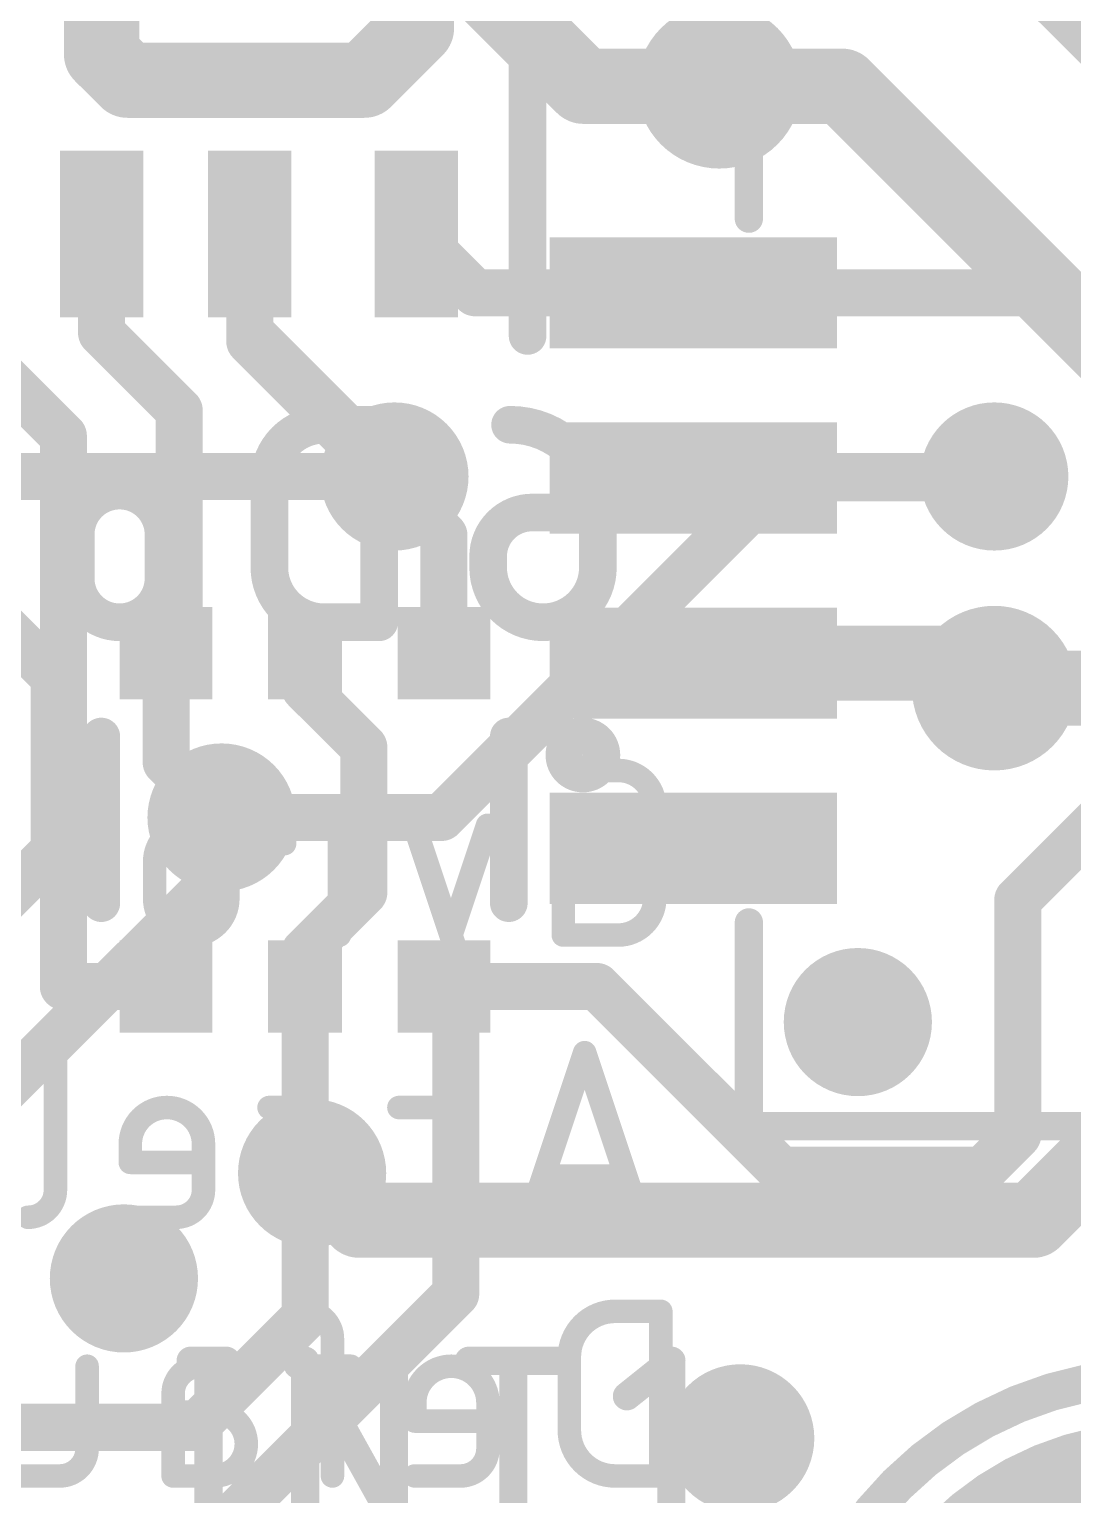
# Model space of a CAD drawing. Extents: x -0.1 to 25.5, y -0.1 to 17.9.
# Drawn here: x 16.76 to 22.39, y 3.9 to 11.81 of the extents above; entities that cross this region are included whole.
import ezdxf

# ---------------------------------------------------------------- set-up
doc = ezdxf.new("R2010")
doc.units = 0
for name, color, linetype in [('1', 12, 'CONTINUOUS'), ('16', 5, 'CONTINUOUS'), ('17', 110, 'CONTINUOUS'), ('18', 110, 'CONTINUOUS'), ('21', 40, 'CONTINUOUS'), ('22', 6, 'CONTINUOUS')]:
    doc.layers.add(name, color=color, linetype=linetype)

# ---------------------------------------------------------------- blocks, each defined once
blk = doc.blocks.new('RECT')
blk.add_solid([(-0.5, -0.5), (0.5, -0.5), (-0.5, 0.5), (0.5, 0.5)])
blk = doc.blocks.new('ROUNDP')
at = {"const_width": 0.5}
blk.add_lwpolyline([(0, -0.25, 1), (0, 0.25, 1), (0, -0.25)], format="xyb", dxfattribs=at)
blk = doc.blocks.new('ROUNDV')
at = {"const_width": 0.5}
blk.add_lwpolyline([(0, -0.25, 1), (0, 0.25, 1), (0, -0.25)], format="xyb", dxfattribs=at)

msp = doc.modelspace()

# ---------------------------------------------------------------- linework, layer by layer
at = {"layer": '1'}
for points, const_width in [([(17.1514, 12.407), (17.1514, 11.6776)], 0.4064), ([(18.8514, 12.407), (19.7531, 11.5053)], 0.4064), ([(18.8514, 11.8191), (18.8514, 12.407)], 0.4064), ([(18.5703, 11.538), (18.8514, 11.8191)], 0.4064), ([(17.1514, 11.6776), (17.291, 11.538)], 0.4064), ([(17.291, 11.538), (18.5703, 11.538)], 0.4064), ([(19.7531, 11.5053), (20.486, 11.5053)], 0.4064), ([(17.1514, 10.1736), (17.1514, 10.707)], 0.254), ([(17.9514, 10.707), (17.9514, 10.1283)], 0.254), ([(17.9514, 10.707), (17.9514, 10.1791)], 0.254), ([(19.1684, 10.39), (18.8514, 10.707)], 0.254), ([(20.346, 10.39), (19.1684, 10.39)], 0.254), ([(20.346, 10.39), (22.249, 10.39)], 0.254), ([(22.249, 10.39), (22.86, 9.779)], 0.254), ([(16.9451, 9.6167), (16.2514, 10.3105)], 0.254), ([(17.1514, 10.1736), (17.5705, 9.7545)], 0.254), ([(18.7325, 9.398), (17.9514, 10.1791)], 0.254), ([(18.9999, 9.0798), (17.9514, 10.1283)], 0.254), ([(17.5705, 9.7545), (17.5705, 8.5144)], 0.254), ([(16.9451, 6.6438), (16.9451, 9.6167)], 0.254), ([(20.346, 9.39), (21.963, 9.39)], 0.254), ([(21.963, 9.39), (21.971, 9.398)], 0.254), ([(18.9999, 8.4438), (18.9999, 9.0798)], 0.254), ([(17.5705, 8.5144), (17.4999, 8.4438)], 0.254), ([(17.4999, 8.4438), (17.4999, 7.8557)], 0.254), ([(18.2499, 8.4438), (18.2499, 8.2533)], 0.254), ([(20.346, 8.39), (21.836, 8.39)], 0.4064), ([(21.836, 8.39), (21.971, 8.255)], 0.4064), ([(18.5674, 7.9358), (18.2499, 8.2533)], 0.254), ([(18.5674, 7.9358), (18.5674, 7.1518)], 0.254), ([(22.86, 7.874), (22.098, 7.112)], 0.254), ([(17.4999, 7.8557), (17.7991, 7.5565)], 0.254), ([(18.5674, 7.1518), (18.2499, 6.8343)], 0.254), ([(22.098, 7.112), (22.098, 5.842)], 0.254), ([(18.2499, 6.6438), (18.2499, 6.8343)], 0.254), ([(17.4999, 6.6438), (16.9451, 6.6438)], 0.254), ([(18.2499, 6.6438), (18.2499, 5.5977)], 0.254), ([(19.8254, 6.6438), (18.9999, 6.6438)], 0.254), ([(19.0634, 6.5803), (18.9999, 6.6438)], 0.254), ([(20.8166, 5.6526), (19.8254, 6.6438)], 0.254), ([(19.0634, 6.5803), (19.0634, 4.9836)], 0.254), ([(22.098, 5.842), (21.9086, 5.6526)], 0.254), ([(21.9086, 5.6526), (20.8166, 5.6526)], 0.254), ([(18.288, 5.6358), (18.2499, 5.5977)], 0.254), ([(18.2499, 5.5977), (18.2499, 4.8601)], 0.254), ([(17.8146, 3.7348), (19.0634, 4.9836)], 0.254), ([(18.2499, 4.8601), (17.653, 4.2632)], 0.254), ([(17.653, 4.2632), (13.1621, 4.2632)], 0.254)]:
    msp.add_lwpolyline(points, dxfattribs=dict(at, const_width=const_width))
for points, const_width in [([(18.9232, 11.7473, 1), (18.7796, 11.891)], 0.2032), ([(17.2232, 11.7494, 1), (17.0796, 11.6058)], 0.2032), ([(18.7498, 11.8191, 1), (18.953, 11.8191)], 0.2032), ([(17.0498, 11.6776, 1), (17.253, 11.6776)], 0.2032), ([(17.291, 11.6396, 1), (17.291, 11.4364)], 0.2032), ([(18.5703, 11.4364, 1), (18.5703, 11.6396)], 0.2032), ([(17.2192, 11.4662, 1), (17.3628, 11.6098)], 0.2032), ([(18.4984, 11.6098, 1), (18.6421, 11.4662)], 0.2032), ([(19.7531, 11.6069, 1), (19.7531, 11.4037)], 0.2032), ([(19.6813, 11.4335, 1), (19.8249, 11.5771)], 0.2032), ([(20.486, 11.4037, 1), (20.486, 11.6069)], 0.2032), ([(17.2149, 10.707, 1), (17.0879, 10.707)], 0.127), ([(18.0149, 10.707, 1), (17.8879, 10.707)], 0.127), ([(18.0149, 10.707, 1), (17.8879, 10.707)], 0.127), ([(18.8963, 10.7519, 1), (18.8065, 10.6621)], 0.127), ([(19.1684, 10.4535, 1), (19.1684, 10.3265)], 0.127), ([(19.1235, 10.3451, 1), (19.2133, 10.4349)], 0.127), ([(20.346, 10.4535, 1), (20.346, 10.3265)], 0.127), ([(20.346, 10.3265, 1), (20.346, 10.4535)], 0.127), ([(22.2939, 10.4349, 1), (22.2041, 10.3451)], 0.127), ([(22.249, 10.3265, 1), (22.249, 10.4535)], 0.127), ([(17.1963, 10.2185, 1), (17.1065, 10.1287)], 0.127), ([(17.9963, 10.224, 1), (17.9065, 10.1342)], 0.127), ([(17.0879, 10.1736, 1), (17.2149, 10.1736)], 0.127), ([(17.9963, 10.1732, 1), (17.9065, 10.0834)], 0.127), ([(17.8879, 10.1791, 1), (18.0149, 10.1791)], 0.127), ([(17.8879, 10.1283, 1), (18.0149, 10.1283)], 0.127), ([(17.634, 9.7545, 1), (17.507, 9.7545)], 0.127), ([(17.5256, 9.7096, 1), (17.6154, 9.7994)], 0.127), ([(17.0086, 9.6167, 1), (16.8816, 9.6167)], 0.127), ([(16.9002, 9.5718, 1), (16.99, 9.6617)], 0.127), ([(18.6876, 9.3531, 1), (18.7774, 9.4429)], 0.127), ([(20.346, 9.4535, 1), (20.346, 9.3265)], 0.127), ([(21.9181, 9.4349, 1), (22.0079, 9.3451)], 0.127), ([(22.0159, 9.3531, 1), (21.9261, 9.4429)], 0.127), ([(21.963, 9.3265, 1), (21.963, 9.4535)], 0.127), ([(19.0634, 9.0798, 1), (18.9364, 9.0798)], 0.127), ([(18.955, 9.0349, 1), (19.0448, 9.1247)], 0.127), ([(17.6154, 8.4695, 1), (17.5256, 8.5593)], 0.127), ([(17.5634, 8.4438, 1), (17.4364, 8.4438)], 0.127), ([(17.455, 8.4887, 1), (17.5448, 8.3989)], 0.127), ([(17.507, 8.5144, 1), (17.634, 8.5144)], 0.127), ([(18.3134, 8.4438, 1), (18.1864, 8.4438)], 0.127), ([(20.346, 8.4916, 1), (20.346, 8.2884)], 0.2032), ([(21.9078, 8.4618, 1), (21.7642, 8.3182)], 0.2032), ([(21.836, 8.2884, 1), (21.836, 8.4916)], 0.2032), ([(18.9364, 8.4438, 1), (19.0634, 8.4438)], 0.127), ([(21.8992, 8.1832, 1), (22.0428, 8.3268)], 0.2032), ([(18.2948, 8.2982, 1), (18.205, 8.2084)], 0.127), ([(18.1864, 8.2533, 1), (18.3134, 8.2533)], 0.127), ([(18.6309, 7.9358, 1), (18.5039, 7.9358)], 0.127), ([(18.5225, 7.8909, 1), (18.6123, 7.9807)], 0.127), ([(17.5448, 7.9006, 1), (17.455, 7.8108)], 0.127), ([(17.4364, 7.8557, 1), (17.5634, 7.8557)], 0.127), ([(17.7542, 7.5116, 1), (17.844, 7.6014)], 0.127), ([(18.5039, 7.1518, 1), (18.6309, 7.1518)], 0.127), ([(18.6123, 7.1069, 1), (18.5225, 7.1967)], 0.127), ([(22.1615, 7.112, 1), (22.0345, 7.112)], 0.127), ([(22.0531, 7.1569, 1), (22.1429, 7.0671)], 0.127), ([(18.3134, 6.8343, 1), (18.1864, 6.8343)], 0.127), ([(18.205, 6.8792, 1), (18.2948, 6.7894)], 0.127), ([(16.9451, 6.7073, 1), (16.9451, 6.5803)], 0.127), ([(17.4999, 6.5803, 1), (17.4999, 6.7073)], 0.127), ([(18.3134, 6.6438, 1), (18.1864, 6.6438)], 0.127), ([(18.9999, 6.7073, 1), (18.9999, 6.5803)], 0.127), ([(19.0448, 6.6887, 1), (18.955, 6.5989)], 0.127), ([(19.8703, 6.6887, 1), (19.7805, 6.5989)], 0.127), ([(19.8254, 6.5803, 1), (19.8254, 6.7073)], 0.127), ([(16.8816, 6.6438, 1), (17.0086, 6.6438)], 0.127), ([(18.1864, 6.6438, 1), (18.3134, 6.6438)], 0.127), ([(19.1269, 6.5803, 1), (18.9999, 6.5803)], 0.127), ([(19.0185, 6.5354, 1), (19.1083, 6.6252)], 0.127), ([(22.1429, 5.7971, 1), (22.0531, 5.8869)], 0.127), ([(22.0345, 5.842, 1), (22.1615, 5.842)], 0.127), ([(20.8166, 5.7161, 1), (20.8166, 5.5891)], 0.127), ([(21.9086, 5.5891, 1), (21.9086, 5.7161)], 0.127), ([(18.3134, 5.5977, 1), (18.1864, 5.5977)], 0.127), ([(18.205, 5.6426, 1), (18.2948, 5.5528)], 0.127), ([(18.3329, 5.5909, 1), (18.2431, 5.6807)], 0.127), ([(20.7717, 5.6077, 1), (20.8615, 5.6975)], 0.127), ([(21.8637, 5.6975, 1), (21.9535, 5.6077)], 0.127), ([(18.1864, 5.5977, 1), (18.3134, 5.5977)], 0.127), ([(19.1083, 4.9387, 1), (19.0185, 5.0285)], 0.127), ([(18.2948, 4.8152, 1), (18.205, 4.905)], 0.127), ([(18.9999, 4.9836, 1), (19.1269, 4.9836)], 0.127), ([(18.1864, 4.8601, 1), (18.3134, 4.8601)], 0.127), ([(17.6081, 4.3081, 1), (17.6979, 4.2183)], 0.127), ([(17.653, 4.1997, 1), (17.653, 4.3267)], 0.127)]:
    msp.add_lwpolyline(points, format="xyb", dxfattribs=dict(at, const_width=const_width))
at = {"layer": '16'}
for points, const_width in [([(23.9736, 10.3785), (21.5046, 12.8475)], 0.4064), ([(20.486, 11.5053), (21.1504, 11.5053)], 0.4064), ([(22.86, 9.7957), (21.1504, 11.5053)], 0.4064), ([(18.7325, 9.398), (16.086, 9.398)], 0.254), ([(18.9865, 7.5565), (20.828, 9.398)], 0.254), ([(20.828, 9.398), (21.971, 9.398)], 0.254), ([(16.4821, 8.7283), (16.8954, 8.315)], 0.254), ([(16.8954, 8.315), (16.8954, 7.3779)], 0.254), ([(22.606, 8.255), (21.971, 8.255)], 0.4064), ([(17.7991, 7.5565), (17.7991, 7.2581)], 0.254), ([(17.7991, 7.5565), (18.9865, 7.5565)], 0.254), ([(16.8954, 7.3779), (15.9501, 6.4326)], 0.254), ([(17.7991, 7.2581), (16.51, 5.969)], 0.254), ([(23.9736, 7.1729), (22.1825, 5.3818)], 0.4064), ([(18.288, 5.6358), (18.542, 5.3818)], 0.4064), ([(22.1825, 5.3818), (18.542, 5.3818)], 0.4064)]:
    msp.add_lwpolyline(points, dxfattribs=dict(at, const_width=const_width))
for points, const_width in [([(20.486, 11.6069, 1), (20.486, 11.4037)], 0.2032), ([(21.2222, 11.5771, 1), (21.0786, 11.4335)], 0.2032), ([(21.1504, 11.4037, 1), (21.1504, 11.6069)], 0.2032), ([(18.7325, 9.3345, 1), (18.7325, 9.4615)], 0.127), ([(20.828, 9.4615, 1), (20.828, 9.3345)], 0.127), ([(20.8729, 9.3531, 1), (20.7831, 9.4429)], 0.127), ([(21.971, 9.3345, 1), (21.971, 9.4615)], 0.127), ([(16.9589, 8.315, 1), (16.8319, 8.315)], 0.127), ([(16.8505, 8.2701, 1), (16.9403, 8.3599)], 0.127), ([(21.971, 8.3566, 1), (21.971, 8.1534)], 0.2032), ([(17.8626, 7.5565, 1), (17.7356, 7.5565)], 0.127), ([(17.7991, 7.62, 1), (17.7991, 7.493)], 0.127), ([(18.9865, 7.493, 1), (18.9865, 7.62)], 0.127), ([(18.9416, 7.6014, 1), (19.0314, 7.5116)], 0.127), ([(16.8319, 7.3779, 1), (16.9589, 7.3779)], 0.127), ([(16.9403, 7.333, 1), (16.8505, 7.4228)], 0.127), ([(17.844, 7.2132, 1), (17.7542, 7.303)], 0.127), ([(17.7356, 7.2581, 1), (17.8626, 7.2581)], 0.127), ([(18.3598, 5.7076, 1), (18.2162, 5.564)], 0.2032), ([(18.542, 5.4834, 1), (18.542, 5.2802)], 0.2032), ([(18.4702, 5.31, 1), (18.6138, 5.4536)], 0.2032), ([(22.1107, 5.4536, 1), (22.2544, 5.31)], 0.2032), ([(22.1825, 5.2802, 1), (22.1825, 5.4834)], 0.2032)]:
    msp.add_lwpolyline(points, format="xyb", dxfattribs=dict(at, const_width=const_width))
at = {"layer": '21'}
for points, const_width in [([(19.4514, 12.957), (19.4514, 10.157)], 0.2032), ([(20.646, 10.79), (20.646, 11.99)], 0.1524), ([(17.1499, 7.0938), (17.1499, 7.9938)], 0.2032), ([(19.3499, 7.0938), (19.3499, 7.9938)], 0.2032), ([(20.646, 5.89), (20.646, 6.99)], 0.1524), ([(23.246, 5.89), (20.646, 5.89)], 0.1524), ([(17.6324, 4.6228), (17.8243, 4.6228)], 0.1524), ([(17.7284, 4.6228), (17.7284, 3.7592)], 0.1524), ([(18.2505, 3.7592), (18.2505, 4.6228)], 0.1524), ([(18.2505, 4.6228), (18.7302, 3.7592)], 0.1524), ([(18.7302, 3.7592), (18.7302, 4.6228)], 0.1524), ([(19.1344, 4.6228), (19.6142, 4.6228)], 0.1524), ([(19.3743, 3.7592), (19.3743, 4.6228)], 0.1524), ([(19.9878, 4.4309), (20.2277, 4.6228)], 0.1524), ([(20.2277, 4.6228), (20.2277, 3.7592)], 0.1524)]:
    msp.add_lwpolyline(points, dxfattribs=dict(at, const_width=const_width))
for points, const_width in [([(20.6079, 10.79, 1), (20.6841, 10.79)], 0.0762), ([(19.4006, 10.157, 1), (19.5022, 10.157)], 0.1016), ([(17.2007, 7.9938, 1), (17.0991, 7.9938)], 0.1016), ([(19.4007, 7.9938, 1), (19.2991, 7.9938)], 0.1016), ([(19.7499, 7.7938, 1), (19.7499, 7.9938, 1), (19.7499, 7.7938)], 0.2032), ([(17.0991, 7.0938, 1), (17.2007, 7.0938)], 0.1016), ([(19.2991, 7.0938, 1), (19.4007, 7.0938)], 0.1016), ([(20.6841, 6.99, 1), (20.6079, 6.99)], 0.0762), ([(20.646, 5.9281, 1), (20.646, 5.8519)], 0.0762), ([(20.6079, 5.89, 1), (20.6841, 5.89)], 0.0762), ([(17.6324, 4.6609, 1), (17.6324, 4.5847)], 0.0762), ([(17.7665, 4.6228, 1), (17.6903, 4.6228)], 0.0762), ([(17.8243, 4.5847, 1), (17.8243, 4.6609)], 0.0762), ([(18.2886, 4.6228, 1), (18.2124, 4.6228)], 0.0762), ([(18.2838, 4.6413, 1), (18.2172, 4.6043)], 0.0762), ([(18.7683, 4.6228, 1), (18.6921, 4.6228)], 0.0762), ([(19.1344, 4.6609, 1), (19.1344, 4.5847)], 0.0762), ([(19.4124, 4.6228, 1), (19.3362, 4.6228)], 0.0762), ([(19.6142, 4.5847, 1), (19.6142, 4.6609)], 0.0762), ([(20.2658, 4.6228, 1), (20.1896, 4.6228)], 0.0762), ([(20.2515, 4.593, 1), (20.2039, 4.6526)], 0.0762), ([(22.86, 0.54, 1), (22.86, 4.54, 1), (22.86, 0.54)], 0.2032), ([(19.964, 4.4606, 1), (20.0116, 4.4011)], 0.0762)]:
    msp.add_lwpolyline(points, format="xyb", dxfattribs=dict(at, const_width=const_width))
at = {"layer": '22'}
for points, const_width in [([(18.3536, 9.6774, 0.4142), (18.0573, 9.3811)], 0.2032), ([(18.3536, 9.7282, 1), (18.3536, 9.6266)], 0.1016), ([(18.3536, 9.6266, 1), (18.3536, 9.7282)], 0.1016), ([(18.7007, 9.6774, 1), (18.5991, 9.6774)], 0.1016), ([(18.6499, 9.6266, 1), (18.6499, 9.7282)], 0.1016), ([(19.831, 9.2033, 0.4142), (19.3569, 9.6774)], 0.2032), ([(19.3569, 9.7282, 1), (19.3569, 9.6266)], 0.1016), ([(17.4858, 9.0847, 1), (17.0116, 9.0847)], 0.2032), ([(18.1081, 9.3811, 1), (18.0065, 9.3811)], 0.1016), ([(18.0065, 9.3811, 1), (18.1081, 9.3811)], 0.1016), ([(19.4754, 9.2033, 0.4142), (19.2384, 8.9662)], 0.2032), ([(19.4754, 9.2541, 1), (19.4754, 9.1525)], 0.1016), ([(19.4754, 9.1525, 1), (19.4754, 9.2541)], 0.1016), ([(19.8818, 9.2033, 1), (19.7802, 9.2033)], 0.1016), ([(19.831, 9.1525, 1), (19.831, 9.2541)], 0.1016), ([(17.0624, 9.0847, 1), (16.9608, 9.0847)], 0.1016), ([(17.5366, 9.0847, 1), (17.435, 9.0847)], 0.1016), ([(19.7802, 9.2033, 1), (19.8818, 9.2033)], 0.1016), ([(16.9608, 9.0847, 1), (17.0624, 9.0847)], 0.1016), ([(17.435, 9.0847, 1), (17.5366, 9.0847)], 0.1016), ([(19.2892, 8.9662, 1), (19.1876, 8.9662)], 0.1016), ([(17.0116, 8.8477, 1), (17.4858, 8.8477)], 0.2032), ([(17.0624, 8.8477, 1), (16.9608, 8.8477)], 0.1016), ([(17.5366, 8.8477, 1), (17.435, 8.8477)], 0.1016), ([(18.0573, 8.9069, 0.4142), (18.3536, 8.6106)], 0.2032), ([(18.1081, 8.9069, 1), (18.0065, 8.9069)], 0.1016), ([(18.0065, 8.9069, 1), (18.1081, 8.9069)], 0.1016), ([(19.1876, 8.9662, 1), (19.2892, 8.9662)], 0.1016), ([(19.2384, 8.9069, 1), (19.831, 8.9069)], 0.2032), ([(19.2892, 8.9069, 1), (19.1876, 8.9069)], 0.1016), ([(19.1876, 8.9069, 1), (19.2892, 8.9069)], 0.1016), ([(19.8818, 8.9069, 1), (19.7802, 8.9069)], 0.1016), ([(19.7802, 8.9069, 1), (19.8818, 8.9069)], 0.1016), ([(16.9608, 8.8477, 1), (17.0624, 8.8477)], 0.1016), ([(17.435, 8.8477, 1), (17.5366, 8.8477)], 0.1016), ([(18.3536, 8.6614, 1), (18.3536, 8.5598)], 0.1016), ([(18.3536, 8.5598, 1), (18.3536, 8.6614)], 0.1016), ([(18.6499, 8.5598, 1), (18.6499, 8.6614)], 0.1016), ([(18.5991, 8.6106, 1), (18.7007, 8.6106)], 0.1016), ([(19.6441, 7.8422, 1), (19.6441, 7.7788)], 0.0635), ([(20.138, 7.6129, 0.4142), (19.9405, 7.8105)], 0.127), ([(19.9405, 7.8423, 1), (19.9405, 7.7788)], 0.0635), ([(19.9405, 7.7788, 1), (19.9405, 7.8422)], 0.0635), ([(20.1698, 7.6129, 1), (20.1063, 7.6129)], 0.0635), ([(20.1063, 7.6129, 1), (20.1698, 7.6129)], 0.0635), ([(17.8331, 7.3166, 1), (17.438, 7.3166)], 0.127), ([(18.1713, 7.5142, 1), (18.1078, 7.5142)], 0.0635), ([(18.1396, 7.5459, 1), (18.1396, 7.4824)], 0.0635), ([(18.4677, 7.5142, 1), (18.4042, 7.5142)], 0.0635), ([(18.4359, 7.4824, 1), (18.4359, 7.5459)], 0.0635), ([(18.8702, 7.5242, 1), (18.81, 7.5041)], 0.0635), ([(19.2653, 7.5041, 1), (19.2051, 7.5242)], 0.0635), ([(18.1078, 7.4154, 1), (18.1713, 7.4154)], 0.0635), ([(19.6441, 7.4471, 1), (19.6441, 7.3836)], 0.0635), ([(19.6759, 7.4154, 1), (19.6124, 7.4154)], 0.0635), ([(19.7923, 7.3836, 1), (19.7923, 7.4471)], 0.0635), ([(17.4698, 7.3166, 1), (17.4063, 7.3166)], 0.0635), ([(17.8649, 7.3166, 1), (17.8014, 7.3166)], 0.0635), ([(17.4063, 7.3166, 1), (17.4698, 7.3166)], 0.0635), ([(17.8014, 7.3166, 1), (17.8649, 7.3166)], 0.0635), ([(17.438, 7.1191, 1), (17.8331, 7.1191)], 0.127), ([(17.4698, 7.1191, 1), (17.4063, 7.1191)], 0.0635), ([(17.4063, 7.1191, 1), (17.4698, 7.1191)], 0.0635), ([(17.8649, 7.1191, 1), (17.8014, 7.1191)], 0.0635), ([(17.8014, 7.1191, 1), (17.8649, 7.1191)], 0.0635), ([(19.9405, 6.9215, 0.4142), (20.138, 7.1191)], 0.127), ([(20.1698, 7.1191, 1), (20.1063, 7.1191)], 0.0635), ([(20.1063, 7.1191, 1), (20.1698, 7.1191)], 0.0635), ([(19.6441, 6.9532, 1), (19.6441, 6.8898)], 0.0635), ([(19.9405, 6.9532, 1), (19.9405, 6.8898)], 0.0635), ([(19.9405, 6.8898, 1), (19.9405, 6.9532)], 0.0635), ([(18.4042, 6.9215, 1), (18.4677, 6.9215)], 0.0635), ([(19.0075, 6.9315, 1), (19.0678, 6.9115)], 0.0635), ([(19.6124, 6.9215, 1), (19.6759, 6.9215)], 0.0635), ([(19.1364, 6.6569, 1), (19.1364, 6.5934)], 0.0635), ([(19.1063, 6.6151, 1), (19.1665, 6.6352)], 0.0635), ([(19.2352, 6.5934, 1), (19.2352, 6.6569)], 0.0635), ([(16.9341, 6.2865, 1), (16.8706, 6.2865)], 0.0635), ([(19.7897, 6.2965, 1), (19.7295, 6.2765)], 0.0635), ([(19.7897, 6.2765, 1), (19.7295, 6.2965)], 0.0635), ([(17.7016, 5.7926, 1), (17.3065, 5.7926)], 0.127), ([(18.0556, 6.0219, 1), (18.0556, 5.9584)], 0.0635), ([(18.4013, 5.842, 0.4142), (18.2531, 5.9902)], 0.127), ([(18.2531, 6.0219, 1), (18.2531, 5.9584)], 0.0635), ([(18.2531, 5.9584, 1), (18.2531, 6.0219)], 0.0635), ([(18.7566, 6.0219, 1), (18.7566, 5.9584)], 0.0635), ([(19.1023, 5.842, 0.4142), (18.9542, 5.9902)], 0.127), ([(18.9542, 6.0219, 1), (18.9542, 5.9584)], 0.0635), ([(18.9542, 5.9584, 1), (18.9542, 6.0219)], 0.0635), ([(17.3383, 5.7926, 1), (17.2748, 5.7926)], 0.0635), ([(17.7334, 5.7926, 1), (17.6699, 5.7926)], 0.0635), ([(18.433, 5.842, 1), (18.3695, 5.842)], 0.0635), ([(18.3695, 5.842, 1), (18.433, 5.842)], 0.0635), ([(19.1341, 5.842, 1), (19.0706, 5.842)], 0.0635), ([(19.0706, 5.842, 1), (19.1341, 5.842)], 0.0635), ([(17.2748, 5.7926, 1), (17.3383, 5.7926)], 0.0635), ([(17.6699, 5.7926, 1), (17.7334, 5.7926)], 0.0635), ([(17.3065, 5.7256, 1), (17.3065, 5.6621)], 0.0635), ([(17.2748, 5.6938, 1), (17.3383, 5.6938)], 0.0635), ([(17.7016, 5.6621, 1), (17.7016, 5.7256)], 0.0635), ([(19.5373, 5.6515, 1), (19.5373, 5.588)], 0.0635), ([(19.9818, 5.588, 1), (19.9818, 5.6515)], 0.0635), ([(16.7542, 5.3975, 0.4142), (16.9024, 5.5457)], 0.127), ([(16.9341, 5.5457, 1), (16.8706, 5.5457)], 0.0635), ([(16.8706, 5.5457, 1), (16.9341, 5.5457)], 0.0635), ([(17.5535, 5.3975, 0.4142), (17.7016, 5.5457)], 0.127), ([(17.7334, 5.5457, 1), (17.6699, 5.5457)], 0.0635), ([(17.6699, 5.5457, 1), (17.7334, 5.5457)], 0.0635), ([(18.2531, 5.3975, 0.4142), (18.4013, 5.5457)], 0.127), ([(18.433, 5.5457, 1), (18.3695, 5.5457)], 0.0635), ([(18.3695, 5.5457, 1), (18.433, 5.5457)], 0.0635), ([(18.9542, 5.3975, 0.4142), (19.1023, 5.5457)], 0.127), ([(19.1341, 5.5457, 1), (19.0706, 5.5457)], 0.0635), ([(19.0706, 5.5457, 1), (19.1341, 5.5457)], 0.0635), ([(16.7542, 5.4292, 1), (16.7542, 5.3657)], 0.0635), ([(17.3065, 5.4292, 1), (17.3065, 5.3658)], 0.0635), ([(17.5535, 5.4292, 1), (17.5535, 5.3658)], 0.0635), ([(17.5535, 5.3658, 1), (17.5535, 5.4292)], 0.0635), ([(18.0556, 5.4292, 1), (18.0556, 5.3658)], 0.0635), ([(18.2531, 5.4292, 1), (18.2531, 5.3658)], 0.0635), ([(18.2531, 5.3658, 1), (18.2531, 5.4292)], 0.0635), ([(18.7566, 5.4292, 1), (18.7566, 5.3658)], 0.0635), ([(18.9542, 5.4292, 1), (18.9542, 5.3658)], 0.0635), ([(18.9542, 5.3658, 1), (18.9542, 5.4292)], 0.0635), ([(19.4331, 5.4075, 1), (19.4934, 5.3875)], 0.0635), ([(20.0258, 5.3875, 1), (20.086, 5.4075)], 0.0635), ([(18.2003, 4.9212, 1), (18.2003, 4.8578)], 0.0635), ([(18.3978, 4.7413, 0.4142), (18.2497, 4.8895)], 0.127), ([(18.2497, 4.9212, 1), (18.2497, 4.8578)], 0.0635), ([(18.2497, 4.8578, 1), (18.2497, 4.9212)], 0.0635), ([(19.9237, 4.8895, 0.4142), (19.6768, 4.6426)], 0.127), ([(19.9237, 4.9212, 1), (19.9237, 4.8578)], 0.0635), ([(19.9237, 4.8578, 1), (19.9237, 4.9212)], 0.0635), ([(20.2024, 4.8895, 1), (20.1389, 4.8895)], 0.0635), ([(20.1707, 4.8578, 1), (20.1707, 4.9212)], 0.0635), ([(18.4296, 4.7413, 1), (18.3661, 4.7413)], 0.0635), ([(18.3661, 4.7413, 1), (18.4296, 4.7413)], 0.0635), ([(19.7085, 4.6426, 1), (19.645, 4.6426)], 0.0635), ([(19.645, 4.6426, 1), (19.7085, 4.6426)], 0.0635), ([(17.105, 4.5932, 1), (17.0416, 4.5932)], 0.0635), ([(17.6858, 4.5932, 0.4142), (17.5377, 4.445)], 0.127), ([(17.6858, 4.6249, 1), (17.6858, 4.5614)], 0.0635), ([(17.6858, 4.5614, 1), (17.6858, 4.6249)], 0.0635), ([(17.8834, 4.5614, 1), (17.8834, 4.6249)], 0.0635), ([(18.2003, 4.6249, 1), (18.2003, 4.5614)], 0.0635), ([(18.4966, 4.5614, 1), (18.4966, 4.6249)], 0.0635), ([(19.2374, 4.3956, 1), (18.8423, 4.3956)], 0.127), ([(17.5694, 4.445, 1), (17.5059, 4.445)], 0.0635), ([(17.5059, 4.445, 1), (17.5694, 4.445)], 0.0635), ([(18.874, 4.3956, 1), (18.8105, 4.3956)], 0.0635), ([(19.2691, 4.3956, 1), (19.2056, 4.3956)], 0.0635), ([(17.5377, 4.378, 1), (17.5377, 4.3145)], 0.0635), ([(17.7599, 4.0005, 1), (17.7599, 4.3462)], 0.127), ([(17.7599, 4.378, 1), (17.7599, 4.3145)], 0.0635), ([(17.7599, 4.3145, 1), (17.7599, 4.378)], 0.0635), ([(18.8105, 4.3956, 1), (18.874, 4.3956)], 0.0635), ([(18.8423, 4.3286, 1), (18.8423, 4.2651)], 0.0635), ([(19.2056, 4.3956, 1), (19.2691, 4.3956)], 0.0635), ([(19.2374, 4.2651, 1), (19.2374, 4.3286)], 0.0635), ([(18.8105, 4.2968, 1), (18.874, 4.2968)], 0.0635), ([(19.7085, 4.2474, 1), (19.645, 4.2474)], 0.0635), ([(19.645, 4.2474, 1), (19.7085, 4.2474)], 0.0635), ([(19.6768, 4.2474, 0.4142), (19.9237, 4.0005)], 0.127), ([(16.9251, 4.0005, 0.4142), (17.0733, 4.1487)], 0.127), ([(17.105, 4.1487, 1), (17.0416, 4.1487)], 0.0635), ([(19.0892, 4.0005, 0.4142), (19.2374, 4.1487)], 0.127), ([(19.2691, 4.1487, 1), (19.2056, 4.1487)], 0.0635), ([(17.0416, 4.1487, 1), (17.105, 4.1487)], 0.0635), ([(19.2056, 4.1487, 1), (19.2691, 4.1487)], 0.0635), ([(16.9251, 4.0322, 1), (16.9251, 3.9687)], 0.0635), ([(16.9251, 3.9688, 1), (16.9251, 4.0323)], 0.0635), ([(17.5377, 4.0323, 1), (17.5377, 3.9688)], 0.0635), ([(17.7599, 4.0322, 1), (17.7599, 3.9687)], 0.0635), ([(17.7599, 3.9688, 1), (17.7599, 4.0323)], 0.0635), ([(18.8423, 4.0323, 1), (18.8423, 3.9688)], 0.0635), ([(19.0892, 4.0323, 1), (19.0892, 3.9688)], 0.0635), ([(19.0892, 3.9688, 1), (19.0892, 4.0323)], 0.0635), ([(19.9237, 4.0323, 1), (19.9237, 3.9688)], 0.0635), ([(19.9237, 3.9688, 1), (19.9237, 4.0323)], 0.0635), ([(20.1707, 3.9688, 1), (20.1707, 4.0323)], 0.0635), ([(17.5059, 4.0005, 1), (17.5694, 4.0005)], 0.0635), ([(18.3661, 4.0005, 1), (18.4296, 4.0005)], 0.0635), ([(20.1389, 4.0005, 1), (20.2024, 4.0005)], 0.0635)]:
    msp.add_lwpolyline(points, format="xyb", dxfattribs=dict(at, const_width=const_width))
for points, const_width in [([(18.6499, 9.6774), (18.3536, 9.6774)], 0.2032), ([(18.6499, 8.6106), (18.6499, 9.6774)], 0.2032), ([(18.0573, 9.3811), (18.0573, 8.9069)], 0.2032), ([(19.831, 9.2033), (19.4754, 9.2033)], 0.2032), ([(19.831, 8.9069), (19.831, 9.2033)], 0.2032), ([(17.0116, 9.0847), (17.0116, 8.8477)], 0.2032), ([(17.4858, 8.8477), (17.4858, 9.0847)], 0.2032), ([(19.2384, 8.9662), (19.2384, 8.9069)], 0.2032), ([(18.3536, 8.6106), (18.6499, 8.6106)], 0.2032), ([(19.9405, 7.8105), (19.6441, 7.8105)], 0.127), ([(20.138, 7.1191), (20.138, 7.6129)], 0.127), ([(18.4359, 7.5142), (18.1396, 7.5142)], 0.127), ([(18.1396, 7.5142), (18.1396, 7.4154)], 0.127), ([(18.4359, 6.9215), (18.4359, 7.5142)], 0.127), ([(19.1364, 6.6252), (18.8401, 7.5142)], 0.127), ([(19.2352, 7.5142), (19.0376, 6.9215)], 0.127), ([(19.7923, 7.4154), (19.6441, 7.4154)], 0.127), ([(19.6441, 7.4154), (19.6441, 6.9215)], 0.127), ([(17.438, 7.3166), (17.438, 7.1191)], 0.127), ([(17.8331, 7.1191), (17.8331, 7.3166)], 0.127), ([(19.6441, 6.9215), (19.9405, 6.9215)], 0.127), ([(19.2352, 6.6252), (19.1364, 6.6252)], 0.127), ([(16.9024, 6.2865), (16.9024, 5.5457)], 0.127), ([(19.7596, 6.2865), (19.4632, 5.3975)], 0.127), ([(20.0559, 5.3975), (19.7596, 6.2865)], 0.127), ([(18.2531, 5.9902), (18.0556, 5.9902)], 0.127), ([(18.9542, 5.9902), (18.7566, 5.9902)], 0.127), ([(17.3065, 5.7926), (17.3065, 5.6938)], 0.127), ([(17.7016, 5.5457), (17.7016, 5.7926)], 0.127), ([(18.4013, 5.5457), (18.4013, 5.842)], 0.127), ([(19.1023, 5.5457), (19.1023, 5.842)], 0.127), ([(17.3065, 5.6938), (17.7016, 5.6938)], 0.127), ([(19.5373, 5.6198), (19.9818, 5.6198)], 0.127), ([(17.3065, 5.3975), (17.5535, 5.3975)], 0.127), ([(18.0556, 5.3975), (18.2531, 5.3975)], 0.127), ([(18.7566, 5.3975), (18.9542, 5.3975)], 0.127), ([(18.2497, 4.8895), (18.2003, 4.8895)], 0.127), ([(20.1707, 4.8895), (19.9237, 4.8895)], 0.127), ([(20.1707, 4.0005), (20.1707, 4.8895)], 0.127), ([(18.3978, 4.0005), (18.3978, 4.7413)], 0.127), ([(19.6768, 4.6426), (19.6768, 4.2474)], 0.127), ([(17.0733, 4.5932), (17.0733, 4.1487)], 0.127), ([(17.6858, 4.5932), (17.8834, 4.5932)], 0.127), ([(18.4966, 4.5932), (18.2003, 4.5932)], 0.127), ([(17.5377, 4.0005), (17.5377, 4.445)], 0.127), ([(18.8423, 4.3956), (18.8423, 4.2968)], 0.127), ([(19.2374, 4.1487), (19.2374, 4.3956)], 0.127), ([(17.5377, 4.3462), (17.7599, 4.3462)], 0.127), ([(18.8423, 4.2968), (19.2374, 4.2968)], 0.127), ([(16.9251, 4.0005), (16.6782, 4.0005)], 0.127), ([(17.7599, 4.0005), (17.5377, 4.0005)], 0.127), ([(18.8423, 4.0005), (19.0892, 4.0005)], 0.127), ([(19.9237, 4.0005), (20.1707, 4.0005)], 0.127)]:
    msp.add_lwpolyline(points, dxfattribs=dict(at, const_width=const_width))

# ---------------------------------------------------------------- block references
at = {"layer": '1', "rotation": 180}
for p, xscale, yscale in [((17.1514, 10.707), 0.45, 0.9), ((17.9514, 10.707), 0.45, 0.9), ((18.8514, 10.707), 0.45, 0.9), ((20.346, 10.39), 1.55, 0.6), ((20.346, 9.39), 1.55, 0.6), ((17.4999, 8.4438), 0.5, 0.5), ((18.2499, 8.4438), 0.4, 0.5), ((18.9999, 8.4438), 0.5, 0.5), ((20.346, 8.39), 1.55, 0.6), ((20.346, 7.39), 1.55, 0.6), ((17.4999, 6.6438), 0.5, 0.5), ((18.2499, 6.6438), 0.4, 0.5), ((18.9999, 6.6438), 0.5, 0.5)]:
    msp.add_blockref('RECT', p, dxfattribs=dict(at, xscale=xscale, yscale=yscale))
at = {"layer": '17', "xscale": 3.516, "yscale": 3.516}
msp.add_blockref('ROUNDP', (22.86, 2.54), dxfattribs=at)
msp.add_blockref('ROUNDP', (22.86, 2.54), dxfattribs=at)
at = {"layer": '18'}
for p, xscale, yscale in [((20.486, 11.5053), 0.889, 0.889), ((20.486, 11.5053), 0.889, 0.889), ((18.7325, 9.398), 0.8001, 0.8001), ((18.7325, 9.398), 0.8001, 0.8001), ((21.971, 9.398), 0.8001, 0.8001), ((21.971, 9.398), 0.8001, 0.8001), ((21.971, 8.255), 0.889, 0.889), ((21.971, 8.255), 0.889, 0.889), ((17.7991, 7.5565), 0.8001, 0.8001), ((17.7991, 7.5565), 0.8001, 0.8001), ((21.2344, 6.4516), 0.8001, 0.8001), ((21.2344, 6.4516), 0.8001, 0.8001), ((18.288, 5.6358), 0.8001, 0.8001), ((18.288, 5.6358), 0.8001, 0.8001), ((17.272, 5.0673), 0.8001, 0.8001), ((17.272, 5.0673), 0.8001, 0.8001), ((20.5994, 4.2037), 0.8001, 0.8001), ((20.5994, 4.2037), 0.8001, 0.8001)]:
    msp.add_blockref('ROUNDV', p, dxfattribs=dict(at, xscale=xscale, yscale=yscale))

doc.saveas('drawing.dxf')
